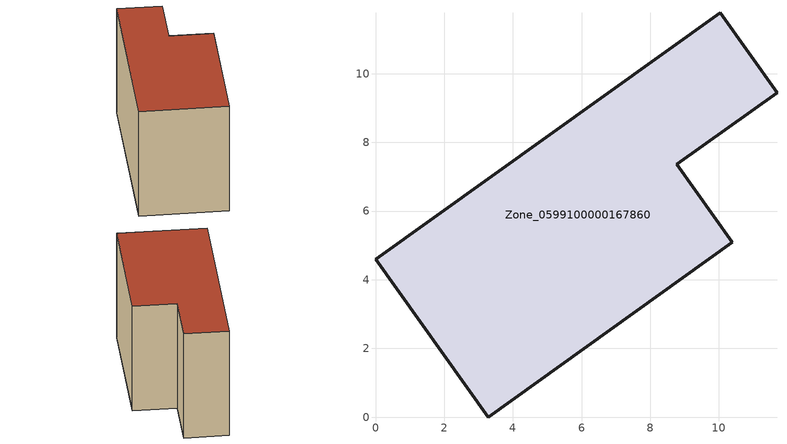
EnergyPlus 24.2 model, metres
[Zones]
Zone_0599100000167860
 floor ground (C_G): 3.28,0 0,4.59 10.04,11.77 11.69,9.45 8.77,7.36 10.39,5.09 z0
 wall outside (C_F): 11.69,9.45 10.04,11.77 0,4.59 3.28,0 10.39,5.09 8.77,7.36 11.69,9.45 z0:7.56
 roof outside (C_R): 10.39,5.09 8.77,7.36 11.69,9.45 10.04,11.77 0,4.59 3.28,0 z7.56
[BUILDING]
Pand.0599100000167860: North Axis=0; Terrain=City; Loads Convergence Tolerance Value=0.04; Temperature Convergence Tolerance Value=0.4; Solar Distribution=FullExterior; Maximum Number of Warmup Days=25; Minimum Number of Warmup Days=1
[Site:Location]
Rotterdam.The.Hague.AP_ZH_NLD Design_Conditions: Latitude=51.96; Longitude=4.45; Time Zone=1; Elevation=-4.5
[SITE:GROUNDTEMPERATURE:BUILDINGSURFACE]
18, 18, 18, 18, 18, 18, 18, 18, 18, 18, 18, 18
[MATERIAL] Thermal Absorptance=0.9; Solar Absorptance=0.7; Visible Absorptance=0.7
Name | Roughness | Thickness | Conductivity | Density | Specific Heat
G.TC.1975-1991 | MediumSmooth | 0.15 | 0.288461 | 540 | 1210
F.TC.1975-1991 | Rough | 0.3 | 0.230769 | 1920 | 840
R.TC.1975-1991 | MediumRough | 0.2 | 0.153846 | 1500 | 1000
[CONSTRUCTION]
C_G: G.TC.1975-1991
C_F: F.TC.1975-1991
C_R: R.TC.1975-1991
[ZONE]
Zone_0599100000167860: Type=1; Multiplier=1; Ceiling Height=Autocalculate; Volume=Autocalculate; Floor Area=autocalculate; Part of Total Floor Area=Yes
[ZONEINFILTRATION:DESIGNFLOWRATE]
Infil_Zone_0599100000167860: Zone or ZoneList or Space or SpaceList=Zone_0599100000167860; Schedule=AlwaysOn; Design Flow Rate Calculation Method=Flow/Area; Flow Rate per Floor Area=0.003; Constant Term Coefficient=1; Temperature Term Coefficient=0; Velocity Term Coefficient=0; Velocity Squared Term Coefficient=0
[HVACTEMPLATE:ZONE:IDEALLOADSAIRSYSTEM]
Zone_0599100000167860: Maximum Heating Supply Air Temperature=50; Minimum Cooling Supply Air Temperature=13; Maximum Heating Supply Air Humidity Ratio=0.0156; Minimum Cooling Supply Air Humidity Ratio=0.0077; Heating Limit=NoLimit; Cooling Limit=NoLimit; Dehumidification Control Type=ConstantSensibleHeatRatio; Cooling Sensible Heat Ratio=0.7; Dehumidification Setpoint=60; Humidification Control Type=None; Humidification Setpoint=30; Outdoor Air Method=None; Outdoor Air Flow Rate per Person=0.00944; Outdoor Air Flow Rate per Zone Floor Area=0; Outdoor Air Flow Rate per Zone=0; Demand Controlled Ventilation Type=None; Outdoor Air Economizer Type=NoEconomizer; Heat Recovery Type=None; Sensible Heat Recovery Effectiveness=0.7; Latent Heat Recovery Effectiveness=0.65
[ZONECONTROL:THERMOSTAT]
ThermostatControl_Zone_0599100000167860: Zone or ZoneList=Zone_0599100000167860; Control Type Schedule=DualSetpointControlType; Control 1=Thermostat_Zone_0599100000167860; Temperature Difference Between Cutout And Setpoint=0
[THERMOSTATSETPOINT:DUALSETPOINT]
Thermostat_Zone_0599100000167860: Heating Setpoint Temperature Schedule=HeatingSetpoint_Zone_0599100000167860; Cooling Setpoint Temperature Schedule=CoolingSetpoint_Zone_0599100000167860
[SCHEDULE:COMPACT]
HeatingSetpoint_Zone_0599100000167860: Through: 12/31, For: AllDays, Until: 24:00, 21
CoolingSetpoint_Zone_0599100000167860: Through: 12/31, For: AllDays, Until: 24:00, 24
DualSetpointControlType: Through: 12/31, For: AllDays, Until: 24:00, 4
AlwaysOn: Through: 12/31, For: AllDays, Until: 24:00, 1
